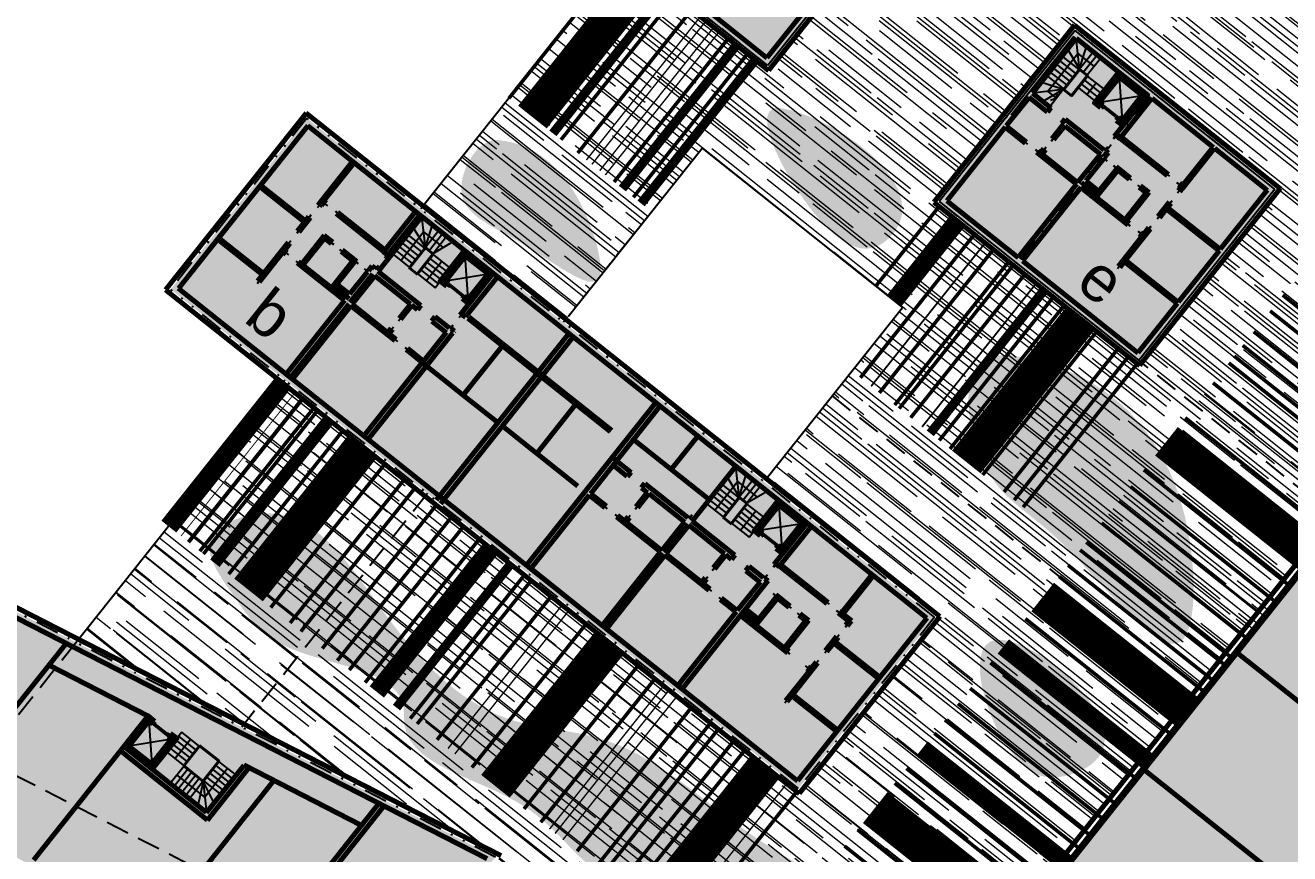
# Model space of a CAD drawing. Header units: metres. Extents: x -664657 to -643449, y -1076720 to -1062383.
# Drawn here: x -657744.7 to -657675.3, y -1068221.9 to -1068176.5 of the extents above; entities that cross this region are included whole.
import ezdxf

# ---------------------------------------------------------------- set-up
doc = ezdxf.new("R2010")
doc.units = ezdxf.units.M
doc.header["$LTSCALE"] = 0.1
doc.linetypes.add('DASHED', pattern=[19.05, 12.7, -6.35])
doc.linetypes.add('DIVIDE', pattern=[31.75, 12.7, -6.35, 0, -6.35, 0, -6.35])
for name, color, linetype in [('AA_THER_popis', 6, 'Continuous'), ('AA_THER_slabá', 4, 'Continuous'), ('AA_THER_srafy', 52, 'Continuous'), ('AA_THER_ZELEŇ', 53, 'Continuous'), ('AA_THER_čerchovaná', 84, 'DIVIDE'), ('AA_THER_čárkovaná', 5, 'DASHED')]:
    doc.layers.add(name, color=color, linetype=linetype)
doc.layers.add('AA_THER_silná', color=1, linetype='Continuous', lineweight=70)
doc.styles.get("Standard").update_dxf_attribs({"font": 'arial.ttf', "width": 0.8})

msp = doc.modelspace()

# ---------------------------------------------------------------- hatches: boundary and pattern name
at = {"layer": 'AA_THER_srafy'}
h = msp.add_hatch(color=31, dxfattribs=at)
h.dxf.hatch_style = 1
h.paths.add_polyline_path([(-657661.859, -1068161.067), (-657686.907, -1068141.152), (-657693.13, -1068148.98), (-657668.082, -1068168.895)])
h.paths.add_polyline_path([(-657686.907, -1068141.152), (-657661.859, -1068161.067), (-657660.614, -1068159.502), (-657691.924, -1068134.608), (-657699.392, -1068144.001), (-657693.13, -1068148.98)])
h.paths.add_polyline_path([(-657704.332, -1068163.069), (-657710.594, -1068158.09), (-657718.062, -1068167.483), (-657711.8, -1068172.462)])
h.paths.add_polyline_path([(-657696.505, -1068169.292), (-657704.332, -1068163.069), (-657711.8, -1068172.462), (-657703.973, -1068178.685)])
h.paths.add_polyline_path([(-657676.154, -1068185.473), (-657687.112, -1068176.761), (-657694.58, -1068186.154), (-657683.622, -1068194.866)], flags=16)
h.paths.add_polyline_path([(-657723.003, -1068186.551), (-657729.265, -1068181.573), (-657736.733, -1068190.966), (-657730.471, -1068195.944)])
h.paths.add_polyline_path([(-657694.824, -1068208.956), (-657723.003, -1068186.551), (-657730.471, -1068195.944), (-657702.292, -1068218.349)])
h.paths.add_polyline_path([(-657741.916, -1068210.34), (-657749.18, -1068206.621), (-657756.797, -1068216.202), (-657726.535, -1068231.7), (-657723.996, -1068228.506), (-657746.995, -1068216.727)])
h.paths.add_polyline_path([(-657718.917, -1068222.119), (-657741.916, -1068210.34), (-657746.995, -1068216.727), (-657723.996, -1068228.506)])
h.paths.add_polyline_path([(-657637.132, -1068178.172), (-657646.525, -1068170.704), (-657647.77, -1068172.269), (-657639.942, -1068178.493), (-657692.522, -1068244.624), (-657701.601, -1068239.975), (-657704.14, -1068243.169), (-657693.245, -1068248.748)])
h.paths.add_polyline_path([(-657639.942, -1068178.493), (-657647.77, -1068172.269), (-657701.601, -1068239.975), (-657692.522, -1068244.624)], flags=17)
at = {"layer": 'AA_THER_srafy', "lineweight": 9}
h = msp.add_hatch(dxfattribs=at)
h.set_pattern_fill('AR-RROOF', color=253, scale=0.05, style=0)
h.set_pattern_definition([(321.512676, (-656119.5536, -1069427.5854), (2.9773656, -0.74473484), [19.05, -2.54, 6.35, -1.27]), (321.51268, (-656117.8362, -1069428.1395), (0.0571097, 2.1125097), [3.81, -0.4191, 7.62, -0.9525]), (321.512676, (-656118.3847, -1069427.1356), (5.69880404, -3.44390466), [10.16, -1.778, 5.08, -1.27])])
h.paths.add_polyline_path([(-657675.873, -1068185.441), (-657683.465, -1068194.991), (-657672.898, -1068203.392), (-657648.004, -1068172.083), (-657661.702, -1068161.192), (-657668.05, -1068169.176), (-657685.427, -1068155.36), (-657696.38, -1068169.136), (-657696.224, -1068169.26), (-657703.941, -1068178.966), (-657711.925, -1068172.619), (-657722.878, -1068186.395), (-657715.051, -1068192.618), (-657711.441, -1068188.078), (-657707.583, -1068183.225), (-657696.593, -1068191.963), (-657700.451, -1068196.816), (-657680.366, -1068212.785), (-657672.898, -1068203.392), (-657683.465, -1068194.991), (-657683.59, -1068195.147), (-657694.861, -1068186.186), (-657687.144, -1068176.48)])
h.paths.add_polyline_path([(-657704.208, -1068162.913), (-657696.38, -1068169.136), (-657685.427, -1068155.36), (-657693.255, -1068149.136)])
h.paths.add_polyline_path([(-657700.451, -1068196.816), (-657704.061, -1068201.356), (-657694.543, -1068208.924), (-657702.26, -1068218.63), (-657722.768, -1068202.324), (-657732.711, -1068214.83), (-657718.609, -1068222.052), (-657723.814, -1068228.599), (-657701.873, -1068239.835), (-657680.366, -1068212.785)])
h.paths.add_polyline_path([(-657722.768, -1068202.324), (-657730.595, -1068196.101), (-657741.789, -1068210.18), (-657732.711, -1068214.83)])
at = {"layer": 'AA_THER_ZELEŇ'}
h = msp.add_hatch(color=256, dxfattribs=at)
edge = h.paths.add_edge_path()
edge.add_spline(control_points=[(-657694.249, -1068152.605), (-657691.873, -1068153.318), (-657685.71, -1068157.446), (-657695.218, -1068161.782), (-657686.003, -1068169.588), (-657684.028, -1068158.669), (-657677.253, -1068173.435), (-657666.95, -1068170.787), (-657653.212, -1068177.957), (-657664.22, -1068189.112), (-657668.936, -1068173.234), (-657680.083, -1068176.923), (-657684.517, -1068167.146), (-657691.397, -1068172.489), (-657699.8, -1068166.628), (-657694.03, -1068162.5), (-657698.902, -1068159.386), (-657696.816, -1068151.835), (-657694.249, -1068152.605)], knot_values=[0, 0, 0, 0, 7.441638, 12.622741, 20.122261, 23.28655, 35.719339, 40.902193, 56.345629, 61.162724, 76.185048, 81.663865, 91.652467, 96.016767, 104.373612, 107.697009, 110.333986, 118.373168, 118.373168, 118.373168, 118.373168], degree=3, periodic=0)
h = msp.add_hatch(color=256, dxfattribs=at)
edge = h.paths.add_edge_path()
edge.add_spline(control_points=[(-657703.203, -1068181.036), (-657700.216, -1068181.57), (-657694.682, -1068185.499), (-657698.591, -1068189.479), (-657702.09, -1068186.97), (-657705.07, -1068180.702), (-657703.203, -1068181.036)], knot_values=[0, 0, 0, 0, 9.104598, 10.411762, 14.752342, 20.442775, 20.442775, 20.442775, 20.442775], degree=3, periodic=0)
h = msp.add_hatch(color=256, dxfattribs=at)
edge = h.paths.add_edge_path()
edge.add_spline(control_points=[(-657718.775, -1068182.779), (-657716.688, -1068182.953), (-657714.096, -1068185.254), (-657712.335, -1068192.226), (-657717.564, -1068187.984), (-657721.976, -1068186.449), (-657719.875, -1068182.687), (-657718.775, -1068182.779)], knot_values=[0, 0, 0, 0, 6.284966, 9.942311, 14.680943, 19.052287, 22.36382, 22.36382, 22.36382, 22.36382], degree=3, periodic=0)
h = msp.add_hatch(color=256, dxfattribs=at)
edge = h.paths.add_edge_path()
edge.add_spline(control_points=[(-657672.695, -1068187.474), (-657670.21, -1068188.178), (-657665.349, -1068191.224), (-657669.928, -1068197.193), (-657676.236, -1068192.153), (-657673.698, -1068187.189), (-657672.695, -1068187.474)], knot_values=[0, 0, 0, 0, 7.750197, 10.595804, 18.194504, 21.322566, 21.322566, 21.322566, 21.322566], degree=3, periodic=0)
h = msp.add_hatch(color=256, dxfattribs=at)
edge = h.paths.add_edge_path()
edge.add_spline(control_points=[(-657688.515, -1068195.094), (-657684.69, -1068196.226), (-657680.368, -1068200.995), (-657680.563, -1068214.164), (-657687.498, -1068204.274), (-657692.624, -1068201.667), (-657693.822, -1068193.58), (-657689.648, -1068194.759), (-657688.515, -1068195.094)], knot_values=[0, 0, 0, 0, 11.966258, 17.941346, 27.210444, 32.147398, 38.250142, 41.794094, 41.794094, 41.794094, 41.794094], degree=3, periodic=0)
h = msp.add_hatch(color=256, dxfattribs=at)
edge = h.paths.add_edge_path()
edge.add_spline(control_points=[(-657723.934, -1068214.322), (-657723.772, -1068211.682), (-657730.667, -1068211.712), (-657733.135, -1068207.968), (-657735.556, -1068204.511), (-657729.524, -1068201.864), (-657725.055, -1068209.231), (-657719.88, -1068214.831), (-657710.168, -1068215.461), (-657705.154, -1068222.431), (-657693.01, -1068226.058), (-657697.733, -1068233.312), (-657703.216, -1068227.42), (-657706.672, -1068222.051), (-657713.355, -1068224.306), (-657716.584, -1068217.93), (-657724.112, -1068217.212), (-657723.934, -1068214.322)], knot_values=[0, 0, 0, 0, 7.934051, 11.822521, 14.796184, 17.763709, 26.262511, 35.922812, 40.26221, 53.767823, 62.845911, 66.487078, 72.493942, 80.582913, 84.126467, 90.331088, 99.01748, 99.01748, 99.01748, 99.01748], degree=3, periodic=0)
h = msp.add_hatch(color=256, dxfattribs=at)
edge = h.paths.add_edge_path()
edge.add_spline(control_points=[(-657689.542, -1068217.421), (-657688.44, -1068218.154), (-657681.694, -1068216.169), (-657695.128, -1068205.384), (-657691.612, -1068216.044), (-657689.542, -1068217.421)], knot_values=[0, 0, 0, 0, 3.969715, 12.612044, 20.071842, 20.071842, 20.071842, 20.071842], degree=3, periodic=0)

# ---------------------------------------------------------------- linework, layer by layer
at = {"layer": 'AA_THER_silná'}
for p, q in [((-657718.343, -1068167.515), (-657703.941, -1068178.966)), ((-657696.224, -1068169.26), (-657703.941, -1068178.966)), ((-657700.598, -1068173.959), (-657704.021, -1068178.264)), ((-657707.23, -1068175.712), (-657704.021, -1068178.264)), ((-657687.144, -1068176.48), (-657694.861, -1068186.186)), ((-657687.144, -1068176.48), (-657675.873, -1068185.441)), ((-657687.064, -1068177.182), (-657689.46, -1068180.196)), ((-657687.064, -1068177.182), (-657684.716, -1068179.049)), ((-657684.716, -1068179.049), (-657686.054, -1068180.732)), ((-657689.647, -1068180.431), (-657690.891, -1068181.996)), ((-657688.629, -1068181.24), (-657689.647, -1068180.431)), ((-657689.46, -1068180.196), (-657688.442, -1068181.005)), ((-657683.15, -1068180.294), (-657684.97, -1068182.583)), ((-657682.915, -1068180.481), (-657684.673, -1068182.692)), ((-657682.915, -1068180.481), (-657679.549, -1068183.157)), ((-657729.297, -1068181.292), (-657737.014, -1068190.998)), ((-657729.297, -1068181.292), (-657737.014, -1068190.998)), ((-657694.543, -1068208.924), (-657729.297, -1068181.292)), ((-657688.442, -1068181.005), (-657688.629, -1068181.24)), ((-657685.577, -1068180.856), (-657685.701, -1068181.012)), ((-657729.216, -1068181.994), (-657736.311, -1068190.918)), ((-657729.216, -1068181.994), (-657731.799, -1068185.243)), ((-657695.245, -1068209.004), (-657729.216, -1068181.994)), ((-657726.751, -1068183.955), (-657729.216, -1068181.994)), ((-657690.953, -1068182.074), (-657694.159, -1068186.105)), ((-657690.953, -1068182.074), (-657689.858, -1068182.946)), ((-657690.891, -1068181.996), (-657689.795, -1068182.867)), ((-657687.768, -1068181.924), (-657688.39, -1068182.707)), ((-657687.69, -1068181.986), (-657688.312, -1068182.769)), ((-657687.66, -1068181.627), (-657687.846, -1068181.862)), ((-657687.846, -1068181.862), (-657687.768, -1068181.924)), ((-657687.69, -1068181.986), (-657685.733, -1068183.542)), ((-657687.66, -1068181.627), (-657685.546, -1068183.307)), ((-657684.716, -1068181.54), (-657684.84, -1068181.697)), ((-657689.858, -1068182.946), (-657689.795, -1068182.867)), ((-657688.312, -1068182.769), (-657688.39, -1068182.707)), ((-657684.892, -1068182.646), (-657684.97, -1068182.583)), ((-657684.892, -1068182.646), (-657684.83, -1068182.567)), ((-657684.83, -1068182.567), (-657684.673, -1068182.692)), ((-657684.658, -1068182.672), (-657682.075, -1068184.726)), ((-657684.596, -1068182.594), (-657682.013, -1068184.648)), ((-657689.169, -1068183.365), (-657689.231, -1068183.443)), ((-657689.231, -1068183.443), (-657687.04, -1068185.186)), ((-657689.169, -1068183.365), (-657689.013, -1068183.49)), ((-657688.826, -1068183.255), (-657689.013, -1068183.49)), ((-657688.748, -1068183.317), (-657688.934, -1068183.552)), ((-657688.934, -1068183.552), (-657686.978, -1068185.108)), ((-657688.748, -1068183.317), (-657688.826, -1068183.255)), ((-657685.733, -1068183.542), (-657686.978, -1068185.108)), ((-657685.468, -1068183.21), (-657685.546, -1068183.307)), ((-657685.296, -1068183.475), (-657685.498, -1068183.729)), ((-657685.468, -1068183.21), (-657685.39, -1068183.272)), ((-657685.39, -1068183.272), (-657685.452, -1068183.35)), ((-657685.452, -1068183.35), (-657685.296, -1068183.475)), ((-657681.23, -1068185.27), (-657679.549, -1068183.157)), ((-657681.214, -1068185.411), (-657679.471, -1068183.219)), ((-657679.471, -1068183.219), (-657676.575, -1068185.521)), ((-657728.493, -1068186.146), (-657726.751, -1068183.955)), ((-657728.353, -1068186.13), (-657726.673, -1068184.017)), ((-657723.307, -1068186.693), (-657726.673, -1068184.017)), ((-657685.56, -1068183.807), (-657686.525, -1068185.02)), ((-657685.56, -1068183.807), (-657685.482, -1068183.869)), ((-657685.498, -1068183.729), (-657685.42, -1068183.791)), ((-657685.482, -1068183.869), (-657685.42, -1068183.791)), ((-657684.934, -1068184.305), (-657684.872, -1068184.227)), ((-657684.872, -1068184.227), (-657684.089, -1068184.849)), ((-657684.778, -1068184.43), (-657685.96, -1068185.917)), ((-657684.856, -1068184.367), (-657685.82, -1068185.581)), ((-657684.934, -1068184.305), (-657684.856, -1068184.367)), ((-657684.778, -1068184.43), (-657684.151, -1068184.927)), ((-657684.151, -1068184.927), (-657684.089, -1068184.849)), ((-657682.013, -1068184.648), (-657682.075, -1068184.726)), ((-657731.861, -1068185.321), (-657734.102, -1068188.139)), ((-657729.396, -1068187.281), (-657731.861, -1068185.321)), ((-657729.334, -1068187.203), (-657731.799, -1068185.243)), ((-657687.04, -1068185.186), (-657690.245, -1068189.217)), ((-657686.805, -1068185.373), (-657690.01, -1068189.404)), ((-657686.805, -1068185.373), (-657684.222, -1068187.426)), ((-657686.587, -1068185.099), (-657686.743, -1068185.294)), ((-657686.743, -1068185.294), (-657686.038, -1068185.855)), ((-657686.587, -1068185.099), (-657685.883, -1068185.659)), ((-657686.525, -1068185.02), (-657685.82, -1068185.581)), ((-657683.603, -1068185.363), (-657683.541, -1068185.285)), ((-657683.603, -1068185.363), (-657683.212, -1068185.674)), ((-657675.873, -1068185.441), (-657683.59, -1068195.147)), ((-657683.541, -1068185.285), (-657683.072, -1068185.658)), ((-657681.449, -1068185.224), (-657681.386, -1068185.146)), ((-657681.449, -1068185.224), (-657681.292, -1068185.348)), ((-657681.448, -1068185.544), (-657681.292, -1068185.348)), ((-657681.369, -1068185.606), (-657681.448, -1068185.544)), ((-657681.386, -1068185.146), (-657681.23, -1068185.27)), ((-657681.369, -1068185.606), (-657681.214, -1068185.411)), ((-657676.575, -1068185.521), (-657679.158, -1068188.77)), ((-657728.649, -1068186.342), (-657728.493, -1068186.146)), ((-657728.649, -1068186.342), (-657728.571, -1068186.404)), ((-657728.571, -1068186.404), (-657728.415, -1068186.209)), ((-657728.259, -1068186.333), (-657728.415, -1068186.209)), ((-657728.196, -1068186.255), (-657728.353, -1068186.13)), ((-657728.259, -1068186.333), (-657728.196, -1068186.255)), ((-657694.861, -1068186.186), (-657683.59, -1068195.147)), ((-657694.159, -1068186.105), (-657690.245, -1068189.217)), ((-657685.883, -1068185.659), (-657686.038, -1068185.855)), ((-657685.96, -1068185.917), (-657684.394, -1068187.161)), ((-657683.212, -1068185.674), (-657684.394, -1068187.161)), ((-657683.072, -1068185.658), (-657684.316, -1068187.224)), ((-657682.568, -1068186.953), (-657681.946, -1068186.17)), ((-657682.054, -1068186.467), (-657681.867, -1068186.232)), ((-657681.946, -1068186.17), (-657681.867, -1068186.232)), ((-657729.691, -1068187.813), (-657729.069, -1068187.03)), ((-657729.334, -1068187.203), (-657729.147, -1068186.968)), ((-657729.069, -1068187.03), (-657729.147, -1068186.968)), ((-657727.57, -1068186.753), (-657727.632, -1068186.831)), ((-657725.049, -1068188.885), (-657727.632, -1068186.831)), ((-657724.987, -1068188.806), (-657727.57, -1068186.753)), ((-657722.955, -1068186.973), (-657725.351, -1068189.987)), ((-657723.307, -1068186.693), (-657725.065, -1068188.904)), ((-657723.072, -1068186.88), (-657724.892, -1068189.169)), ((-657722.955, -1068186.973), (-657720.606, -1068188.84)), ((-657682.568, -1068186.953), (-657682.49, -1068187.015)), ((-657682.49, -1068187.015), (-657682.116, -1068186.546)), ((-657682.116, -1068186.546), (-657679.22, -1068188.848)), ((-657682.054, -1068186.467), (-657679.158, -1068188.77)), ((-657729.769, -1068187.751), (-657729.396, -1068187.281)), ((-657684.357, -1068189.363), (-657682.987, -1068187.641)), ((-657684.316, -1068187.224), (-657684.16, -1068187.348)), ((-657684.222, -1068187.426), (-657684.16, -1068187.348)), ((-657683.377, -1068187.97), (-657683.066, -1068187.579)), ((-657682.987, -1068187.641), (-657683.066, -1068187.579)), ((-657734.164, -1068188.217), (-657736.311, -1068190.918)), ((-657731.698, -1068190.177), (-657734.164, -1068188.217)), ((-657731.636, -1068190.099), (-657734.102, -1068188.139)), ((-657731.636, -1068190.099), (-657730.267, -1068188.377)), ((-657730.267, -1068188.377), (-657730.189, -1068188.439)), ((-657729.691, -1068187.813), (-657729.769, -1068187.751)), ((-657728.316, -1068188.012), (-657729.561, -1068189.578)), ((-657728.3, -1068188.153), (-657729.482, -1068189.64)), ((-657727.846, -1068188.385), (-657728.316, -1068188.012)), ((-657727.909, -1068188.464), (-657728.3, -1068188.153)), ((-657727.909, -1068188.464), (-657727.846, -1068188.385)), ((-657684.746, -1068189.693), (-657683.439, -1068188.049)), ((-657683.533, -1068187.846), (-657683.596, -1068187.924)), ((-657683.596, -1068187.924), (-657683.439, -1068188.049)), ((-657683.533, -1068187.846), (-657683.377, -1068187.97)), ((-657731.869, -1068190.553), (-657730.562, -1068188.909)), ((-657730.406, -1068189.033), (-657730.562, -1068188.909)), ((-657730.5, -1068188.831), (-657730.189, -1068188.439)), ((-657730.343, -1068188.955), (-657730.5, -1068188.831)), ((-657730.343, -1068188.955), (-657730.406, -1068189.033)), ((-657727.361, -1068188.899), (-657727.298, -1068188.821)), ((-657726.734, -1068189.397), (-657727.361, -1068188.899)), ((-657726.516, -1068189.443), (-657727.298, -1068188.821)), ((-657724.908, -1068189.029), (-657725.065, -1068188.904)), ((-657724.971, -1068189.107), (-657724.908, -1068189.029)), ((-657724.971, -1068189.107), (-657724.892, -1068189.169)), ((-657720.606, -1068188.84), (-657721.944, -1068190.523)), ((-657679.22, -1068188.848), (-657681.46, -1068191.666)), ((-657729.779, -1068189.531), (-657729.717, -1068189.453)), ((-657727.196, -1068191.585), (-657729.779, -1068189.531)), ((-657729.561, -1068189.578), (-657729.717, -1068189.453)), ((-657727.917, -1068190.884), (-657729.482, -1068189.64)), ((-657726.734, -1068189.397), (-657727.917, -1068190.884)), ((-657726.656, -1068189.459), (-657727.621, -1068190.673)), ((-657726.578, -1068189.522), (-657726.656, -1068189.459)), ((-657726.578, -1068189.522), (-657726.516, -1068189.443)), ((-657725.687, -1068189.687), (-657725.889, -1068189.941)), ((-657725.531, -1068189.811), (-657725.687, -1068189.687)), ((-657725.468, -1068189.733), (-657725.531, -1068189.811)), ((-657725.39, -1068189.795), (-657725.468, -1068189.733)), ((-657725.39, -1068189.795), (-657725.468, -1068189.893)), ((-657690.01, -1068189.404), (-657683.67, -1068194.445)), ((-657684.668, -1068189.755), (-657684.746, -1068189.693)), ((-657684.668, -1068189.755), (-657684.419, -1068189.442)), ((-657684.419, -1068189.442), (-657681.523, -1068191.744)), ((-657684.357, -1068189.363), (-657681.46, -1068191.666)), ((-657731.947, -1068190.491), (-657731.698, -1068190.177)), ((-657731.947, -1068190.491), (-657731.869, -1068190.553)), ((-657725.952, -1068190.02), (-657726.916, -1068191.233)), ((-657725.655, -1068190.128), (-657726.899, -1068191.694)), ((-657725.537, -1068190.221), (-657726.782, -1068191.787)), ((-657726.03, -1068189.957), (-657725.968, -1068189.879)), ((-657725.952, -1068190.02), (-657726.03, -1068189.957)), ((-657725.889, -1068189.941), (-657725.968, -1068189.879)), ((-657723.58, -1068191.777), (-657725.537, -1068190.221)), ((-657723.002, -1068191.854), (-657725.351, -1068189.987)), ((-657719.041, -1068190.085), (-657720.861, -1068192.374)), ((-657718.806, -1068190.271), (-657720.564, -1068192.483)), ((-657737.014, -1068190.998), (-657702.26, -1068218.63)), ((-657736.311, -1068190.918), (-657702.34, -1068217.927)), ((-657730.401, -1068195.616), (-657736.311, -1068190.918)), ((-657727.683, -1068190.751), (-657727.839, -1068190.947)), ((-657727.134, -1068191.507), (-657727.839, -1068190.947)), ((-657726.979, -1068191.311), (-657727.683, -1068190.751)), ((-657726.916, -1068191.233), (-657727.621, -1068190.673)), ((-657721.468, -1068190.646), (-657721.592, -1068190.803)), ((-657727.196, -1068191.585), (-657730.401, -1068195.616)), ((-657726.962, -1068191.772), (-657730.167, -1068195.803)), ((-657726.844, -1068191.865), (-657730.049, -1068195.896)), ((-657726.979, -1068191.311), (-657727.134, -1068191.507)), ((-657724.418, -1068193.794), (-657726.844, -1068191.865)), ((-657724.825, -1068193.343), (-657726.782, -1068191.787)), ((-657723.58, -1068191.777), (-657724.203, -1068192.56)), ((-657723.502, -1068191.839), (-657724.124, -1068192.622)), ((-657723.189, -1068192.088), (-657723.502, -1068191.839)), ((-657723.002, -1068191.854), (-657723.189, -1068192.088)), ((-657720.607, -1068191.331), (-657720.731, -1068191.488)), ((-657681.523, -1068191.744), (-657683.67, -1068194.445)), ((-657724.203, -1068192.56), (-657724.124, -1068192.622)), ((-657722.22, -1068192.476), (-657722.406, -1068192.711)), ((-657721.437, -1068193.098), (-657722.22, -1068192.476)), ((-657720.783, -1068192.436), (-657720.861, -1068192.374)), ((-657720.783, -1068192.436), (-657720.721, -1068192.358)), ((-657720.721, -1068192.358), (-657720.564, -1068192.483)), ((-657720.431, -1068192.556), (-657716.517, -1068195.668)), ((-657720.369, -1068192.478), (-657716.455, -1068195.59)), ((-657724.638, -1068193.108), (-657724.825, -1068193.343)), ((-657724.56, -1068193.17), (-657724.747, -1068193.405)), ((-657724.638, -1068193.108), (-657724.56, -1068193.17)), ((-657722.406, -1068192.711), (-657721.623, -1068193.333)), ((-657721.359, -1068193), (-657721.437, -1068193.098)), ((-657721.359, -1068193), (-657721.281, -1068193.063)), ((-657721.281, -1068193.063), (-657721.343, -1068193.141)), ((-657721.343, -1068193.141), (-657721.186, -1068193.265)), ((-657721.186, -1068193.265), (-657721.202, -1068193.285)), ((-657721.264, -1068193.363), (-657725.901, -1068199.195)), ((-657724.355, -1068193.716), (-657724.747, -1068193.405)), ((-657724.355, -1068193.716), (-657724.418, -1068193.794)), ((-657721.623, -1068193.333), (-657722.868, -1068194.899)), ((-657714.892, -1068193.383), (-657722.174, -1068202.541)), ((-657714.657, -1068193.57), (-657721.939, -1068202.728)), ((-657723.791, -1068194.292), (-657723.729, -1068194.214)), ((-657722.93, -1068194.977), (-657723.791, -1068194.292)), ((-657722.868, -1068194.899), (-657723.729, -1068194.214)), ((-657720.684, -1068196.763), (-657718.537, -1068194.063)), ((-657722.93, -1068194.977), (-657726.135, -1068199.008)), ((-657722.93, -1068194.977), (-657720.684, -1068196.763)), ((-657730.049, -1068195.896), (-657726.135, -1068199.008)), ((-657712.604, -1068198.78), (-657716.517, -1068195.668)), ((-657712.541, -1068198.702), (-657716.455, -1068195.59)), ((-657720.684, -1068196.763), (-657718.782, -1068198.275)), ((-657710.117, -1068197.179), (-657717.212, -1068206.103)), ((-657716.645, -1068199.974), (-657714.498, -1068197.274)), ((-657709.883, -1068197.366), (-657713.71, -1068202.18)), ((-657716.645, -1068199.974), (-657718.547, -1068198.462)), ((-657711.345, -1068199.206), (-657707.197, -1068202.504)), ((-657709.271, -1068200.855), (-657707.808, -1068199.015)), ((-657714.398, -1068201.76), (-657716.645, -1068199.974)), ((-657712.498, -1068200.173), (-657712.513, -1068200.193)), ((-657712.341, -1068200.298), (-657712.498, -1068200.173)), ((-657711.683, -1068201.237), (-657712.465, -1068200.614)), ((-657712.279, -1068200.22), (-657712.341, -1068200.298)), ((-657712.201, -1068200.282), (-657712.279, -1068200.22)), ((-657712.201, -1068200.282), (-657712.279, -1068200.38)), ((-657712.279, -1068200.38), (-657711.496, -1068201.002)), ((-657705.734, -1068200.664), (-657708.13, -1068203.678)), ((-657705.734, -1068200.664), (-657703.386, -1068202.532)), ((-657711.496, -1068201.002), (-657711.683, -1068201.237)), ((-657713.772, -1068202.258), (-657716.977, -1068206.289)), ((-657713.772, -1068202.258), (-657712.911, -1068202.943)), ((-657713.71, -1068202.18), (-657712.849, -1068202.865)), ((-657710.587, -1068202.108), (-657711.209, -1068202.891)), ((-657710.509, -1068202.17), (-657711.131, -1068202.953)), ((-657710.713, -1068201.624), (-657710.9, -1068201.859)), ((-657710.9, -1068201.859), (-657710.587, -1068202.108)), ((-657710.713, -1068201.624), (-657708.365, -1068203.491)), ((-657710.509, -1068202.17), (-657708.552, -1068203.726)), ((-657712.911, -1068202.943), (-657712.849, -1068202.865)), ((-657711.131, -1068202.953), (-657711.209, -1068202.891)), ((-657703.386, -1068202.532), (-657704.724, -1068204.214)), ((-657712.223, -1068203.362), (-657712.285, -1068203.441)), ((-657712.285, -1068203.441), (-657709.859, -1068205.37)), ((-657712.223, -1068203.362), (-657711.831, -1068203.674)), ((-657711.645, -1068203.439), (-657711.831, -1068203.674)), ((-657711.566, -1068203.501), (-657711.753, -1068203.736)), ((-657711.566, -1068203.501), (-657711.645, -1068203.439)), ((-657708.248, -1068203.425), (-657708.31, -1068203.503)), ((-657708.17, -1068203.487), (-657708.248, -1068203.425)), ((-657708.17, -1068203.487), (-657708.248, -1068203.585)), ((-657708.17, -1068203.487), (-657708.248, -1068203.585)), ((-657708.17, -1068203.487), (-657708.091, -1068203.549)), ((-657708.091, -1068203.549), (-657708.154, -1068203.627)), ((-657705.782, -1068205.545), (-657708.13, -1068203.678)), ((-657711.753, -1068203.736), (-657709.796, -1068205.292)), ((-657708.552, -1068203.726), (-657709.796, -1068205.292)), ((-657708.434, -1068203.82), (-657709.679, -1068205.385)), ((-657708.434, -1068203.82), (-657709.679, -1068205.385)), ((-657708.317, -1068203.913), (-657709.561, -1068205.478)), ((-657706.36, -1068205.469), (-657708.317, -1068203.913)), ((-657704.247, -1068204.338), (-657704.372, -1068204.494)), ((-657701.82, -1068203.776), (-657703.641, -1068206.066)), ((-657703.344, -1068206.174), (-657701.586, -1068203.963)), ((-657703.386, -1068205.023), (-657703.511, -1068205.179)), ((-657709.859, -1068205.37), (-657713.064, -1068209.401)), ((-657709.741, -1068205.463), (-657712.946, -1068209.494)), ((-657709.741, -1068205.463), (-657712.946, -1068209.494)), ((-657709.624, -1068205.557), (-657712.829, -1068209.588)), ((-657707.197, -1068207.486), (-657709.624, -1068205.557)), ((-657707.605, -1068207.034), (-657709.561, -1068205.478)), ((-657706.36, -1068205.469), (-657706.982, -1068206.251)), ((-657706.282, -1068205.531), (-657706.904, -1068206.314)), ((-657705.969, -1068205.78), (-657706.282, -1068205.531)), ((-657705.782, -1068205.545), (-657705.969, -1068205.78)), ((-657718.609, -1068222.052), (-657749.234, -1068206.368)), ((-657713.064, -1068209.401), (-657716.977, -1068206.289)), ((-657706.982, -1068206.251), (-657706.904, -1068206.314)), ((-657704.999, -1068206.167), (-657705.186, -1068206.402)), ((-657705.186, -1068206.402), (-657704.403, -1068207.025)), ((-657704.216, -1068206.79), (-657704.999, -1068206.167)), ((-657703.641, -1068206.066), (-657703.562, -1068206.128)), ((-657703.562, -1068206.128), (-657703.5, -1068206.05)), ((-657703.5, -1068206.05), (-657703.344, -1068206.174)), ((-657703.328, -1068206.155), (-657700.745, -1068208.208)), ((-657703.266, -1068206.076), (-657700.683, -1068208.13)), ((-657719.38, -1068222.219), (-657749.098, -1068207)), ((-657703.966, -1068206.957), (-657708.68, -1068212.886)), ((-657707.418, -1068206.799), (-657707.605, -1068207.034)), ((-657707.34, -1068206.862), (-657707.526, -1068207.096)), ((-657707.135, -1068207.408), (-657707.526, -1068207.096)), ((-657707.418, -1068206.799), (-657707.34, -1068206.862)), ((-657704.403, -1068207.025), (-657705.648, -1068208.59)), ((-657704.139, -1068206.692), (-657704.216, -1068206.79)), ((-657704.139, -1068206.692), (-657704.06, -1068206.754)), ((-657704.06, -1068206.754), (-657704.123, -1068206.832)), ((-657704.123, -1068206.832), (-657703.966, -1068206.957)), ((-657699.939, -1068208.721), (-657698.259, -1068206.608)), ((-657699.861, -1068208.784), (-657698.181, -1068206.67)), ((-657707.135, -1068207.408), (-657707.197, -1068207.486)), ((-657703.604, -1068207.787), (-657703.542, -1068207.709)), ((-657703.604, -1068207.787), (-657703.526, -1068207.85)), ((-657703.542, -1068207.709), (-657702.759, -1068208.332)), ((-657706.571, -1068207.984), (-657706.509, -1068207.906)), ((-657705.71, -1068208.668), (-657706.571, -1068207.984)), ((-657705.648, -1068208.59), (-657706.509, -1068207.906)), ((-657705.195, -1068208.503), (-657704.491, -1068209.063)), ((-657703.448, -1068207.912), (-657704.63, -1068209.399)), ((-657703.526, -1068207.85), (-657704.491, -1068209.063)), ((-657703.448, -1068207.912), (-657702.822, -1068208.41)), ((-657702.822, -1068208.41), (-657702.759, -1068208.332)), ((-657700.683, -1068208.13), (-657700.745, -1068208.208)), ((-657705.71, -1068208.668), (-657708.915, -1068212.7)), ((-657705.475, -1068208.855), (-657702.892, -1068210.909)), ((-657705.413, -1068208.777), (-657704.708, -1068209.337)), ((-657705.257, -1068208.581), (-657704.553, -1068209.141)), ((-657704.553, -1068209.141), (-657704.708, -1068209.337)), ((-657701.882, -1068209.157), (-657703.065, -1068210.644)), ((-657701.742, -1068209.141), (-657702.986, -1068210.706)), ((-657695.245, -1068209.004), (-657702.34, -1068217.927)), ((-657702.274, -1068208.845), (-657702.211, -1068208.767)), ((-657702.274, -1068208.845), (-657701.882, -1068209.157)), ((-657694.543, -1068208.924), (-657702.26, -1068218.63)), ((-657702.211, -1068208.767), (-657701.742, -1068209.141)), ((-657700.119, -1068208.706), (-657700.057, -1068208.628)), ((-657700.119, -1068208.706), (-657699.532, -1068209.173)), ((-657700.057, -1068208.628), (-657699.939, -1068208.721)), ((-657699.861, -1068208.784), (-657699.391, -1068209.157)), ((-657699.687, -1068209.369), (-657699.532, -1068209.173)), ((-657699.609, -1068209.431), (-657699.391, -1068209.157)), ((-657712.829, -1068209.588), (-657708.915, -1068212.7)), ((-657704.63, -1068209.399), (-657703.065, -1068210.644)), ((-657699.609, -1068209.431), (-657699.687, -1068209.369)), ((-657742.47, -1068210.394), (-657749.707, -1068219.496)), ((-657700.808, -1068210.778), (-657700.185, -1068209.995)), ((-657700.729, -1068210.84), (-657700.356, -1068210.37)), ((-657700.356, -1068210.37), (-657697.89, -1068212.331)), ((-657700.294, -1068210.292), (-657700.107, -1068210.057)), ((-657700.294, -1068210.292), (-657697.828, -1068212.252)), ((-657700.185, -1068209.995), (-657700.107, -1068210.057)), ((-657702.986, -1068210.706), (-657702.83, -1068210.831)), ((-657702.892, -1068210.909), (-657702.83, -1068210.831)), ((-657700.808, -1068210.778), (-657700.729, -1068210.84)), ((-657669.152, -1068218.124), (-657678.232, -1068210.905)), ((-657737.975, -1068214.381), (-657743.422, -1068211.591)), ((-657702.986, -1068213.517), (-657701.679, -1068211.873)), ((-657702.596, -1068213.188), (-657701.227, -1068211.466)), ((-657701.773, -1068211.671), (-657701.835, -1068211.749)), ((-657701.835, -1068211.749), (-657701.679, -1068211.873)), ((-657701.773, -1068211.671), (-657701.617, -1068211.795)), ((-657701.617, -1068211.795), (-657701.305, -1068211.404)), ((-657701.227, -1068211.466), (-657701.305, -1068211.404)), ((-657702.908, -1068213.579), (-657702.659, -1068213.266)), ((-657702.659, -1068213.266), (-657700.193, -1068215.227)), ((-657702.596, -1068213.188), (-657700.131, -1068215.148)), ((-657702.908, -1068213.579), (-657702.986, -1068213.517)), ((-657737.967, -1068214.371), (-657744.259, -1068222.285)), ((-657739.305, -1068216.054), (-657737.967, -1068214.371)), ((-657737.739, -1068214.808), (-657737.615, -1068214.651)), ((-657736.878, -1068215.492), (-657736.754, -1068215.336)), ((-657737.74, -1068217.299), (-657736.402, -1068215.616)), ((-657734.717, -1068220.085), (-657739.492, -1068216.289)), ((-657734.765, -1068219.664), (-657737.74, -1068217.299)), ((-657734.765, -1068219.664), (-657732.709, -1068217.078)), ((-657734.717, -1068220.085), (-657732.437, -1068217.217)), ((-657726.263, -1068220.379), (-657732.709, -1068217.078)), ((-657674.256, -1068224.543), (-657683.335, -1068217.323)), ((-657737.359, -1068225.819), (-657731.075, -1068217.915)), ((-657732.548, -1068228.283), (-657725.311, -1068219.181)), ((-657732.275, -1068228.423), (-657725.039, -1068219.321))]:
    msp.add_line(p, q, dxfattribs=at)
for points in [[(-657693.163, -1068249.127), (-657704.603, -1068243.269), (-657646.573, -1068170.282), (-657636.71, -1068178.124)], [(-657693.3, -1068248.495), (-657703.831, -1068243.102), (-657646.493, -1068170.985), (-657637.413, -1068178.204)]]:
    msp.add_lwpolyline(points, close=True, dxfattribs=at)
for points in [[(-657685.701, -1068181.012), (-657686.054, -1068180.732), (-657684.716, -1068179.049), (-657683.15, -1068180.294), (-657684.488, -1068181.977), (-657684.84, -1068181.697)], [(-657685.577, -1068180.856), (-657685.773, -1068180.7), (-657684.684, -1068179.33), (-657683.431, -1068180.326), (-657684.52, -1068181.696), (-657684.716, -1068181.54)], [(-657721.592, -1068190.803), (-657721.944, -1068190.523), (-657720.606, -1068188.84), (-657719.041, -1068190.085), (-657720.379, -1068191.768), (-657720.731, -1068191.488)], [(-657721.468, -1068190.646), (-657721.663, -1068190.491), (-657720.574, -1068189.121), (-657719.322, -1068190.117), (-657720.411, -1068191.487), (-657720.607, -1068191.331)], [(-657704.372, -1068204.494), (-657704.724, -1068204.214), (-657703.386, -1068202.532), (-657701.82, -1068203.776), (-657703.158, -1068205.459), (-657703.511, -1068205.179)], [(-657704.247, -1068204.338), (-657704.443, -1068204.182), (-657703.354, -1068202.813), (-657702.101, -1068203.808), (-657703.19, -1068205.178), (-657703.386, -1068205.023)], [(-657736.754, -1068215.336), (-657736.402, -1068215.616), (-657737.74, -1068217.299), (-657739.305, -1068216.054), (-657737.967, -1068214.371), (-657737.615, -1068214.651)], [(-657736.878, -1068215.492), (-657736.683, -1068215.648), (-657737.772, -1068217.018), (-657739.024, -1068216.022), (-657737.935, -1068214.652), (-657737.739, -1068214.808)]]:
    msp.add_lwpolyline(points, dxfattribs=at)
at = {"layer": 'AA_THER_slabá'}
for p, q in [((-657703.973, -1068178.685), (-657718.062, -1068167.483)), ((-657696.505, -1068169.292), (-657703.973, -1068178.685)), ((-657704.14, -1068243.169), (-657646.525, -1068170.704)), ((-657687.112, -1068176.761), (-657694.58, -1068186.154)), ((-657687.181, -1068177.089), (-657690.622, -1068181.416)), ((-657676.154, -1068185.473), (-657687.112, -1068176.761)), ((-657686.871, -1068178.868), (-657687.064, -1068177.182)), ((-657686.871, -1068178.868), (-657687.533, -1068177.773)), ((-657686.871, -1068178.868), (-657686.488, -1068177.64)), ((-657686.871, -1068178.868), (-657686.125, -1068177.929)), ((-657688.617, -1068180.099), (-657686.968, -1068178.025)), ((-657687.239, -1068179.33), (-657688.178, -1068178.583)), ((-657687.071, -1068179.119), (-657688.01, -1068178.372)), ((-657686.902, -1068178.907), (-657687.842, -1068178.161)), ((-657686.968, -1068178.025), (-657686.075, -1068178.735)), ((-657686.66, -1068179.036), (-657685.913, -1068178.097)), ((-657686.449, -1068179.204), (-657685.702, -1068178.265)), ((-657687.743, -1068179.964), (-657688.682, -1068179.217)), ((-657687.575, -1068179.753), (-657688.514, -1068179.006)), ((-657687.407, -1068179.541), (-657688.346, -1068178.795)), ((-657686.871, -1068178.868), (-657687.774, -1068180.003)), ((-657686.863, -1068178.938), (-657687.704, -1068179.995)), ((-657686.472, -1068179.25), (-657687.312, -1068180.306)), ((-657686.402, -1068179.242), (-657687.304, -1068180.377)), ((-657686.871, -1068178.868), (-657686.402, -1068179.242)), ((-657686.863, -1068178.938), (-657686.472, -1068179.25)), ((-657686.433, -1068179.281), (-657685.494, -1068180.028)), ((-657684.52, -1068181.696), (-657684.684, -1068179.33)), ((-657687.774, -1068180.003), (-657689.46, -1068180.196)), ((-657687.774, -1068180.003), (-657688.99, -1068179.605)), ((-657687.774, -1068180.003), (-657688.884, -1068180.653)), ((-657688.139, -1068180.479), (-657688.617, -1068180.099)), ((-657687.766, -1068180.009), (-657688.513, -1068180.949)), ((-657687.304, -1068180.377), (-657687.774, -1068180.003)), ((-657687.312, -1068180.306), (-657687.704, -1068179.995)), ((-657686.937, -1068179.915), (-657685.998, -1068180.662)), ((-657686.769, -1068179.703), (-657685.83, -1068180.45)), ((-657686.601, -1068179.492), (-657685.662, -1068180.239)), ((-657685.963, -1068179.654), (-657686.467, -1068180.288)), ((-657688.139, -1068180.479), (-657688.473, -1068180.606)), ((-657688.139, -1068180.479), (-657688.091, -1068180.126)), ((-657685.773, -1068180.7), (-657683.431, -1068180.326)), ((-657685.639, -1068180.934), (-657684.778, -1068181.618)), ((-657685.577, -1068180.856), (-657684.716, -1068181.54)), ((-657714.926, -1068192.462), (-657707.583, -1068183.225)), ((-657707.583, -1068183.225), (-657696.593, -1068191.963)), ((-657676.154, -1068185.473), (-657683.622, -1068194.866)), ((-657694.58, -1068186.154), (-657683.622, -1068194.866)), ((-657722.762, -1068188.659), (-657722.955, -1068186.973)), ((-657722.762, -1068188.659), (-657723.424, -1068187.564)), ((-657722.762, -1068188.659), (-657722.379, -1068187.431)), ((-657722.762, -1068188.659), (-657722.015, -1068187.72)), ((-657724.103, -1068189.382), (-657722.858, -1068187.816)), ((-657723.129, -1068189.121), (-657724.068, -1068188.374)), ((-657722.961, -1068188.91), (-657723.9, -1068188.163)), ((-657722.793, -1068188.698), (-657723.732, -1068187.951)), ((-657722.858, -1068187.816), (-657721.784, -1068188.67)), ((-657722.551, -1068188.827), (-657721.804, -1068187.888)), ((-657722.339, -1068188.995), (-657721.593, -1068188.056)), ((-657722.339, -1068188.995), (-657721.229, -1068188.345)), ((-657723.633, -1068189.755), (-657724.573, -1068189.008)), ((-657723.465, -1068189.544), (-657724.405, -1068188.797)), ((-657723.297, -1068189.332), (-657724.237, -1068188.585)), ((-657722.762, -1068188.659), (-657723.664, -1068189.794)), ((-657722.754, -1068188.729), (-657723.594, -1068189.786)), ((-657722.363, -1068189.041), (-657723.203, -1068190.097)), ((-657722.292, -1068189.032), (-657723.195, -1068190.167)), ((-657722.762, -1068188.659), (-657722.292, -1068189.032)), ((-657722.754, -1068188.729), (-657722.363, -1068189.041)), ((-657722.323, -1068189.072), (-657721.384, -1068189.818)), ((-657723.195, -1068190.167), (-657723.664, -1068189.794)), ((-657723.203, -1068190.097), (-657723.594, -1068189.786)), ((-657722.828, -1068189.706), (-657721.888, -1068190.452)), ((-657721.854, -1068189.445), (-657722.694, -1068190.502)), ((-657722.66, -1068189.494), (-657721.72, -1068190.241)), ((-657722.492, -1068189.283), (-657721.552, -1068190.03)), ((-657720.411, -1068191.487), (-657720.574, -1068189.121)), ((-657723.164, -1068190.128), (-657722.224, -1068190.875)), ((-657722.996, -1068189.917), (-657722.056, -1068190.664)), ((-657721.663, -1068190.491), (-657719.322, -1068190.117)), ((-657722.224, -1068190.875), (-657721.944, -1068190.523)), ((-657721.53, -1068190.725), (-657720.669, -1068191.409)), ((-657721.468, -1068190.646), (-657720.607, -1068191.331)), ((-657704.061, -1068201.356), (-657696.593, -1068191.963)), ((-657715.051, -1068192.618), (-657704.061, -1068201.356)), ((-657705.542, -1068202.351), (-657705.734, -1068200.664)), ((-657706.883, -1068203.073), (-657705.638, -1068201.508)), ((-657705.542, -1068202.351), (-657706.204, -1068201.255)), ((-657705.638, -1068201.508), (-657704.564, -1068202.362)), ((-657705.542, -1068202.351), (-657705.159, -1068201.122)), ((-657705.542, -1068202.351), (-657704.795, -1068201.411)), ((-657705.33, -1068202.519), (-657704.583, -1068201.579)), ((-657706.077, -1068203.024), (-657707.016, -1068202.277)), ((-657705.909, -1068202.812), (-657706.848, -1068202.066)), ((-657705.741, -1068202.601), (-657706.68, -1068201.854)), ((-657705.573, -1068202.39), (-657706.512, -1068201.643)), ((-657705.119, -1068202.687), (-657704.372, -1068201.747)), ((-657705.119, -1068202.687), (-657704.008, -1068202.037)), ((-657706.413, -1068203.446), (-657707.352, -1068202.7)), ((-657706.245, -1068203.235), (-657707.184, -1068202.488)), ((-657705.542, -1068202.351), (-657706.444, -1068203.486)), ((-657705.534, -1068202.421), (-657706.374, -1068203.478)), ((-657705.142, -1068202.732), (-657705.982, -1068203.789)), ((-657705.072, -1068202.724), (-657705.974, -1068203.859)), ((-657705.542, -1068202.351), (-657705.072, -1068202.724)), ((-657705.534, -1068202.421), (-657705.142, -1068202.732)), ((-657705.271, -1068202.974), (-657704.332, -1068203.721)), ((-657705.103, -1068202.763), (-657704.164, -1068203.51)), ((-657703.19, -1068205.178), (-657703.354, -1068202.813)), ((-657705.974, -1068203.859), (-657706.444, -1068203.486)), ((-657705.982, -1068203.789), (-657706.374, -1068203.478)), ((-657705.775, -1068203.609), (-657704.836, -1068204.355)), ((-657705.607, -1068203.397), (-657704.668, -1068204.144)), ((-657704.633, -1068203.137), (-657705.474, -1068204.193)), ((-657705.439, -1068203.186), (-657704.5, -1068203.933)), ((-657705.943, -1068203.82), (-657705.004, -1068204.567)), ((-657705.004, -1068204.567), (-657704.724, -1068204.214)), ((-657704.443, -1068204.182), (-657702.101, -1068203.808)), ((-657704.247, -1068204.338), (-657703.386, -1068205.023)), ((-657704.309, -1068204.416), (-657703.448, -1068205.101)), ((-657737.935, -1068214.652), (-657737.772, -1068217.018)), ((-657736.816, -1068215.414), (-657737.677, -1068214.73)), ((-657736.878, -1068215.492), (-657737.739, -1068214.808)), ((-657736.122, -1068215.264), (-657736.402, -1068215.616)), ((-657735.35, -1068216.222), (-657736.29, -1068215.475)), ((-657735.182, -1068216.011), (-657736.122, -1068215.264)), ((-657736.683, -1068215.648), (-657739.024, -1068216.022)), ((-657735.854, -1068216.856), (-657736.794, -1068216.109)), ((-657735.686, -1068216.645), (-657736.626, -1068215.898)), ((-657736.492, -1068216.694), (-657735.652, -1068215.637)), ((-657735.518, -1068216.433), (-657736.458, -1068215.686)), ((-657736.054, -1068217.106), (-657735.151, -1068215.971)), ((-657735.983, -1068217.098), (-657735.143, -1068216.042)), ((-657735.151, -1068215.971), (-657734.055, -1068216.843)), ((-657735.143, -1068216.042), (-657734.126, -1068216.851)), ((-657736.022, -1068217.067), (-657736.962, -1068216.32)), ((-657734.966, -1068217.907), (-657734.126, -1068216.851)), ((-657734.958, -1068217.978), (-657734.055, -1068216.843)), ((-657736.014, -1068217.137), (-657736.761, -1068218.077)), ((-657735.803, -1068217.306), (-657736.55, -1068218.245)), ((-657735.592, -1068217.474), (-657736.339, -1068218.413)), ((-657734.958, -1068217.978), (-657736.054, -1068217.106)), ((-657734.966, -1068217.907), (-657735.983, -1068217.098)), ((-657733.617, -1068217.255), (-657734.862, -1068218.821)), ((-657734.591, -1068217.516), (-657733.651, -1068218.263)), ((-657734.423, -1068217.304), (-657733.483, -1068218.051)), ((-657734.255, -1068217.093), (-657733.315, -1068217.84)), ((-657734.086, -1068216.882), (-657733.147, -1068217.629)), ((-657734.862, -1068218.821), (-657736.388, -1068217.607)), ((-657735.38, -1068217.642), (-657736.127, -1068218.581)), ((-657735.169, -1068217.81), (-657735.916, -1068218.749)), ((-657734.927, -1068217.939), (-657735.705, -1068218.917)), ((-657734.958, -1068217.978), (-657735.235, -1068219.29)), ((-657734.958, -1068217.978), (-657734.765, -1068219.664)), ((-657734.958, -1068217.978), (-657734.361, -1068219.155)), ((-657734.927, -1068217.939), (-657733.987, -1068218.685)), ((-657734.759, -1068217.727), (-657733.819, -1068218.474))]:
    msp.add_line(p, q, dxfattribs=at)
for points in [[(-657711.925, -1068172.619), (-657723.003, -1068186.551)], [(-657730.471, -1068195.944), (-657741.916, -1068210.34)]]:
    msp.add_lwpolyline(points, dxfattribs=at)
at = {"layer": 'AA_THER_ZELEŇ'}
for points, const_width in [([(-657711.925, -1068172.619), (-657718.181, -1068180.487)], 0.2), ([(-657710.632, -1068173.647), (-657716.888, -1068181.515)], 2), ([(-657710.05, -1068174.109), (-657716.306, -1068181.977)], 0.2), ([(-657709.509, -1068174.539), (-657715.765, -1068182.407)], 0.5), ([(-657709.066, -1068174.892), (-657715.322, -1068182.76)], 0.2), ([(-657708.147, -1068175.622), (-657714.403, -1068183.49)], 0.2), ([(-657707.672, -1068176), (-657713.928, -1068183.868)], 0.08), ([(-657707.37, -1068176.24), (-657713.625, -1068184.108)], 0.08), ([(-657706.938, -1068176.583), (-657713.194, -1068184.451)], 0.08), ([(-657706.636, -1068176.824), (-657712.891, -1068184.692)], 0.08), ([(-657706.154, -1068177.207), (-657712.41, -1068185.075)], 0.2), ([(-657705.697, -1068177.571), (-657711.952, -1068185.438)], 0.5), ([(-657705.097, -1068178.048), (-657711.352, -1068185.916)], 0.2), ([(-657704.671, -1068178.386), (-657710.927, -1068186.254)], 0.5), ([(-657694.573, -1068186.414), (-657698.058, -1068190.798)], 0.2), ([(-657693.566, -1068187.215), (-657697.051, -1068191.599)], 1), ([(-657692.642, -1068187.95), (-657698.898, -1068195.818)], 0.2), ([(-657692.054, -1068188.418), (-657698.309, -1068196.286)], 0.1), ([(-657691.6, -1068188.778), (-657697.856, -1068196.646)], 0.2), ([(-657690.76, -1068189.446), (-657697.016, -1068197.314)], 0.2), ([(-657690.516, -1068189.641), (-657696.771, -1068197.509)], 0.2), ([(-657689.882, -1068190.144), (-657696.138, -1068198.012)], 0.2), ([(-657689.256, -1068190.642), (-657695.512, -1068198.51)], 0.1), ([(-657688.809, -1068190.997), (-657695.065, -1068198.865)], 0.5), ([(-657667.86, -1068197.538), (-657675.728, -1068191.283)], 0.2), ([(-657688.315, -1068191.39), (-657694.571, -1068199.258)], 0.2), ([(-657686.832, -1068192.57), (-657693.087, -1068200.438)], 2), ([(-657687.727, -1068191.858), (-657693.983, -1068199.726)], 0.2), ([(-657668.55, -1068198.406), (-657676.418, -1068192.15)], 0.2), ([(-657685.936, -1068193.282), (-657692.192, -1068201.15)], 0.2), ([(-657669.454, -1068199.542), (-657677.322, -1068193.287)], 0.2), ([(-657670.054, -1068200.298), (-657677.922, -1068194.042)], 0.2), ([(-657684.761, -1068194.216), (-657691.016, -1068202.084)], 0.2), ([(-657684.201, -1068194.661), (-657690.457, -1068202.529)], 0.2), ([(-657684.201, -1068194.661), (-657690.457, -1068202.529)], 0.2), ([(-657670.522, -1068200.886), (-657678.39, -1068194.63)], 0.2), ([(-657683.713, -1068195.049), (-657689.968, -1068202.917)], 0.2), ([(-657670.82, -1068201.26), (-657678.688, -1068195.005)], 0.2), ([(-657730.595, -1068196.101), (-657736.851, -1068203.969)], 1), ([(-657671.687, -1068202.352), (-657679.555, -1068196.096)], 0.2), ([(-657730.189, -1068196.424), (-657736.445, -1068204.292)], 0.05), ([(-657729.916, -1068196.641), (-657736.172, -1068204.509)], 0.05), ([(-657672.166, -1068202.954), (-657680.034, -1068196.699)], 0.08), ([(-657729.51, -1068196.964), (-657735.766, -1068204.832)], 0.2), ([(-657729.51, -1068196.964), (-657735.766, -1068204.832)], 0.2), ([(-657729.494, -1068196.976), (-657735.75, -1068204.844)], 0.2), ([(-657728.879, -1068197.466), (-657735.134, -1068205.334)], 0.2), ([(-657672.464, -1068203.329), (-657680.332, -1068197.073)], 0.08), ([(-657728.683, -1068197.621), (-657734.939, -1068205.489)], 0.2), ([(-657728.235, -1068197.977), (-657734.491, -1068205.845)], 0.2), ([(-657728.179, -1068198.022), (-657734.435, -1068205.89)], 0.2), ([(-657728.123, -1068198.066), (-657734.379, -1068205.934)], 0.2), ([(-657728.067, -1068198.111), (-657734.323, -1068205.979)], 0.2), ([(-657727.983, -1068198.178), (-657734.239, -1068206.046)], 0.2), ([(-657727.955, -1068198.2), (-657734.211, -1068206.068)], 0.2), ([(-657673.209, -1068204.266), (-657681.077, -1068198.01)], 0.2), ([(-657727.871, -1068198.267), (-657734.127, -1068206.135)], 0.2), ([(-657727.295, -1068198.725), (-657733.551, -1068206.593)], 0.2), ([(-657726.204, -1068199.592), (-657732.46, -1068207.46)], 2), ([(-657674.237, -1068205.559), (-657682.105, -1068199.303)], 2), ([(-657725.828, -1068199.891), (-657732.084, -1068207.759)], 0.2), ([(-657674.7, -1068206.141), (-657682.568, -1068199.885)], 0.2), ([(-657724.989, -1068200.558), (-657731.245, -1068208.426)], 0.2), ([(-657675.482, -1068207.125), (-657683.35, -1068200.869)], 0.2), ([(-657723.925, -1068201.404), (-657730.181, -1068209.272)], 0.2), ([(-657723.337, -1068201.872), (-657729.593, -1068209.74)], 0.2), ([(-657676.591, -1068208.519), (-657684.459, -1068202.263)], 0.08), ([(-657676.213, -1068208.044), (-657684.081, -1068201.788)], 0.2), ([(-657722.162, -1068202.806), (-657728.418, -1068210.674)], 0.2), ([(-657677.174, -1068209.253), (-657685.042, -1068202.997)], 0.08), ([(-657676.831, -1068208.821), (-657684.699, -1068202.566)], 0.08), ([(-657721.333, -1068203.465), (-657727.589, -1068211.333)], 0.2), ([(-657677.797, -1068210.037), (-657685.665, -1068203.781)], 0.2), ([(-657677.415, -1068209.555), (-657685.283, -1068203.299)], 0.08), ([(-657720.679, -1068203.985), (-657726.934, -1068211.853)], 0.2), ([(-657719.811, -1068204.675), (-657726.067, -1068212.543)], 0.2), ([(-657719.169, -1068205.186), (-657725.425, -1068213.053)], 1), ([(-657678.638, -1068211.094), (-657686.506, -1068204.839)], 0.2), ([(-657678.977, -1068211.52), (-657686.845, -1068205.264)], 0.2), ([(-657718.089, -1068206.045), (-657724.344, -1068213.913)], 0.5), ([(-657679.64, -1068212.354), (-657687.508, -1068206.098)], 0.2), ([(-657717.332, -1068206.647), (-657723.587, -1068214.515)], 0.2), ([(-657716.957, -1068206.945), (-657723.212, -1068214.813)], 0.2), ([(-657681.03, -1068214.103), (-657688.898, -1068207.847)], 2), ([(-657680.131, -1068212.972), (-657687.999, -1068206.716)], 0.2), ([(-657715.865, -1068207.812), (-657722.121, -1068215.68)], 0.2), ([(-657715.263, -1068208.291), (-657721.519, -1068216.159)], 0.08), ([(-657714.888, -1068208.589), (-657721.144, -1068216.457)], 0.08), ([(-657681.976, -1068215.292), (-657689.844, -1068209.036)], 0.2), ([(-657713.951, -1068209.334), (-657720.207, -1068217.202)], 0.2), ([(-657712.658, -1068210.362), (-657718.914, -1068218.23)], 2), ([(-657683.187, -1068216.816), (-657691.055, -1068210.56)], 1), ([(-657712.076, -1068210.825), (-657718.332, -1068218.693)], 0.2), ([(-657711.092, -1068211.607), (-657717.348, -1068219.475)], 0.2), ([(-657683.899, -1068217.711), (-657691.767, -1068211.455)], 0.2), ([(-657710.173, -1068212.338), (-657716.429, -1068220.206)], 0.2), ([(-657709.698, -1068212.716), (-657715.954, -1068220.584)], 0.08), ([(-657709.396, -1068212.956), (-657715.651, -1068220.824)], 0.08), ([(-657708.964, -1068213.299), (-657715.22, -1068221.167)], 0.08), ([(-657685.012, -1068219.111), (-657692.88, -1068212.855)], 0.2), ([(-657708.181, -1068213.922), (-657714.436, -1068221.79)], 0.2), ([(-657685.679, -1068219.95), (-657693.547, -1068213.695)], 0.2), ([(-657707.123, -1068214.763), (-657713.379, -1068222.631)], 0.2), ([(-657686.391, -1068220.846), (-657694.259, -1068214.59)], 0.2), ([(-657706.697, -1068215.102), (-657712.953, -1068222.97)], 0.2), ([(-657686.973, -1068221.578), (-657694.841, -1068215.322)], 0.2), ([(-657705.864, -1068215.764), (-657712.119, -1068223.632)], 0.2), ([(-657705.245, -1068216.256), (-657711.501, -1068224.124)], 0.2), ([(-657704.115, -1068217.155), (-657710.37, -1068225.023)], 2), ([(-657687.641, -1068222.417), (-657695.509, -1068216.161)], 1), ([(-657688.505, -1068223.504), (-657696.373, -1068217.249)], 0.2), ([(-657702.939, -1068218.09), (-657709.194, -1068225.958)], 0.08), ([(-657689.15, -1068224.316), (-657697.018, -1068218.06)], 0.2), ([(-657702.39, -1068218.526), (-657708.646, -1068226.394)], 0.2), ([(-657690.181, -1068225.612), (-657698.049, -1068219.357)], 2), ([(-657689.603, -1068224.885), (-657697.471, -1068218.629)], 0.2), ([(-657690.827, -1068226.424), (-657698.694, -1068220.168)], 0.2), ([(-657691.183, -1068226.872), (-657699.05, -1068220.616)], 0.2), ([(-657691.895, -1068227.767), (-657699.762, -1068221.512)], 0.2)]:
    msp.add_lwpolyline(points, dxfattribs=dict(at, const_width=const_width))
at = {"layer": 'AA_THER_čerchovaná'}
for p, q in [((-657696.505, -1068169.292), (-657703.973, -1068178.685)), ((-657696.505, -1068169.292), (-657703.973, -1068178.685)), ((-657711.8, -1068172.462), (-657703.973, -1068178.685)), ((-657687.112, -1068176.761), (-657694.58, -1068186.154)), ((-657676.154, -1068185.473), (-657687.112, -1068176.761)), ((-657683.033, -1068180.387), (-657690.314, -1068189.545)), ((-657729.265, -1068181.573), (-657736.733, -1068190.966)), ((-657694.824, -1068208.956), (-657729.265, -1068181.573)), ((-657676.154, -1068185.473), (-657683.622, -1068194.866)), ((-657694.58, -1068186.154), (-657683.622, -1068194.866)), ((-657702.292, -1068218.349), (-657736.733, -1068190.966)), ((-657718.917, -1068222.119), (-657749.18, -1068206.621)), ((-657694.824, -1068208.956), (-657702.292, -1068218.349))]:
    msp.add_line(p, q, dxfattribs=at)
at = {"layer": 'AA_THER_čárkovaná'}
for p, q in [((-657711.441, -1068188.078), (-657715.175, -1068192.775)), ((-657672.663, -1068203.579), (-657683.622, -1068194.866)), ((-657700.451, -1068196.816), (-657680.131, -1068212.972)), ((-657722.643, -1068202.168), (-657732.838, -1068214.99))]:
    msp.add_line(p, q, dxfattribs=at)
msp.add_lwpolyline([(-657741.916, -1068210.34), (-657746.995, -1068216.727), (-657723.996, -1068228.506)], dxfattribs=at)

# ---------------------------------------------------------------- texts
at = {"layer": 'AA_THER_popis'}
for s, p in [('e', (-657687.185, -1068190.794)), ('b', (-657732.799, -1068192.686))]:
    msp.add_text(s, height=2.5, rotation=321.51268, dxfattribs=at).set_placement(p)

doc.saveas('drawing.dxf')
